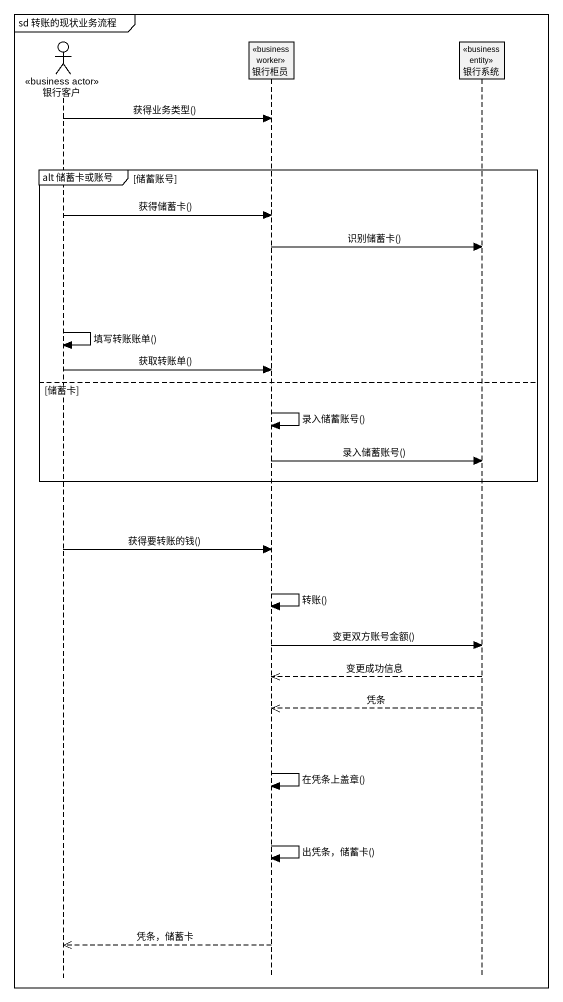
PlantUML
@startuml
mainframe sd 转账的现状业务流程
hide footbox
actor 银行客户 <<business actor>>
participant 银行柜员 <<business worker>>
participant 银行系统 <<business entity>>

银行客户 -> 银行柜员 : 获得业务类型()
group alt 储蓄卡或账号 [储蓄账号]
  银行客户 -> 银行柜员 : 获得储蓄卡()
  银行柜员 -> 银行系统 : 识别储蓄卡()
  银行客户 -> 银行客户 : 填写转账账单()
  银行客户 -> 银行柜员 : 获取转账单()
else 储蓄卡
  银行柜员 -> 银行柜员 : 录入储蓄账号()
  银行柜员 -> 银行系统 : 录入储蓄账号()
end
银行客户 -> 银行柜员 : 获得要转账的钱()
银行柜员 -> 银行柜员 : 转账()
银行柜员 -> 银行系统 : 变更双方账号金额()
银行系统 -->> 银行柜员 : 变更成功信息
银行系统 -->> 银行柜员 : 凭条
银行柜员 -> 银行柜员 : 在凭条上盖章()
银行柜员 -> 银行柜员 : 出凭条，储蓄卡()
银行柜员 -->> 银行客户 : 凭条，储蓄卡
@enduml
